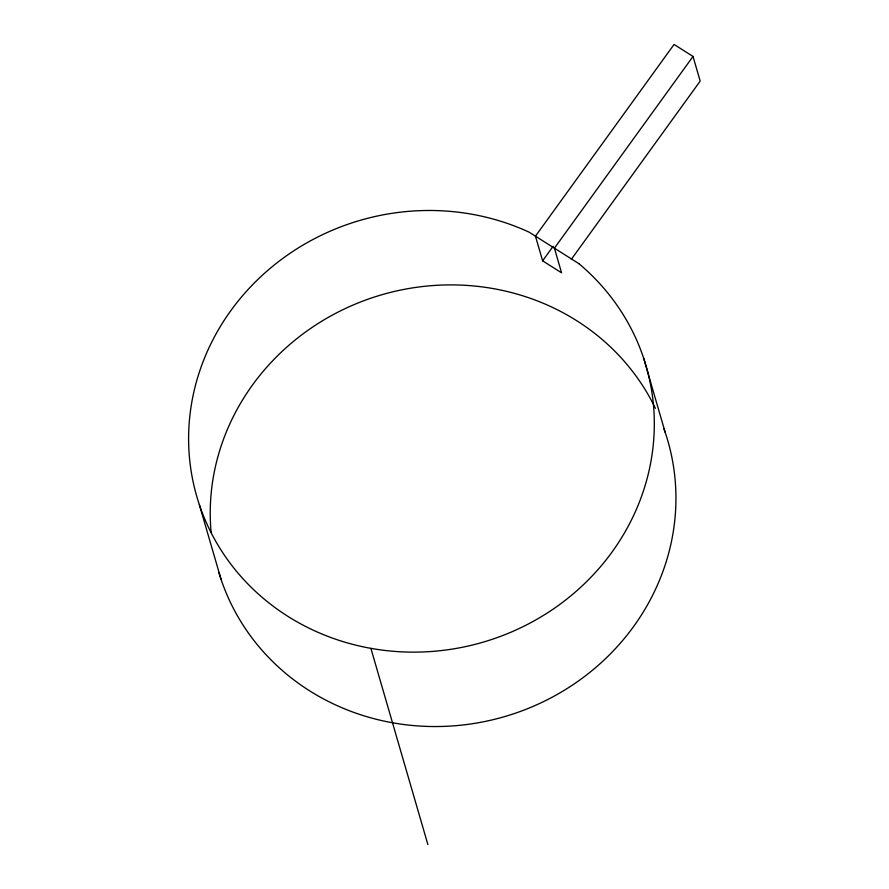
<?xml version="1.0" encoding="UTF-8"?>
<svg xmlns="http://www.w3.org/2000/svg" width="889" height="889" viewBox="0 0 889 889"><rect width="100%" height="100%" fill="white"/><g stroke="black" fill="none" stroke-linecap="round" stroke-linejoin="round"><path stroke-width="1.33" d="M542.623 260.821L535.456 236.174L674.062 44.45L693.02 56.44L554.414 248.175L561.57 272.823L542.623 260.821L553.158 246.253M571.305 259.366L700.176 81.099L693.02 56.44M643.592 358.011L665.205 432.421M370.88 648.348L427.876 844.55M199.325 504.596L220.95 579.006M663.883 428.576A233.929 219.683 -16.2 0 1 511.542 714.478A233.929 219.683 -16.2 0 1 218.894 572.527M211.093 532.122A233.929 219.683 -16.2 0 1 384.437 294.003A233.929 219.683 -16.2 0 1 655.404 408.34M578.906 263.677L529.144 232.185A233.929 219.683 -16.2 0 0 188.835 428.931A233.929 219.683 -16.2 0 0 510.397 632.435A233.929 219.683 -16.2 0 0 578.906 263.677"/></g></svg>
